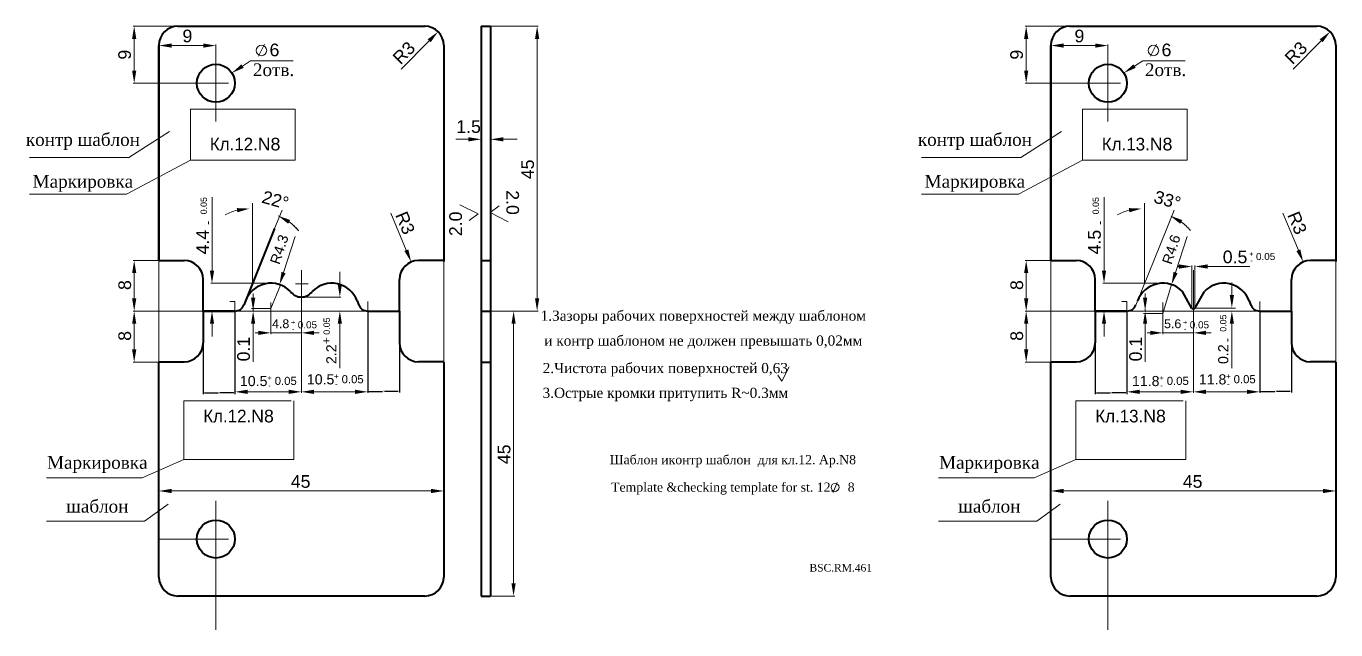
# Model space of a CAD drawing. Header units: millimetres. Extents: x 1526 to 31626, y -4643 to 9189.
# Drawn here: x 25784.5 to 25991.3, y -1146.5 to -1051.1 of the extents above; entities that cross this region are included whole.
import ezdxf

# ---------------------------------------------------------------- set-up
doc = ezdxf.new("R2010")
doc.units = ezdxf.units.MM
doc.styles.get("Standard").update_dxf_attribs({"font": 'arial.ttf'})
doc.dimstyles.get("Standard").update_dxf_attribs({"dimtxt": 0.18, "dimasz": 0.18, "dimexe": 0.18, "dimexo": 0.0625, "dimgap": 0.09, "dimtad": 0, "dimtih": 1, "dimtoh": 1, "dimdec": 4, "dimzin": 0, "dimdsep": 46, "dimtxsty": 'Standard', "dimcen": 0.09, "dimadec": 0, "dimazin": 0, "dimtfac": 1, "dimtdec": 4, "dimtofl": 0, "dimtmove": 0, "dimatfit": 3, "dimfxl": 1, "dimtolj": 1, "dimtzin": 0, "dimarcsym": 0})

# ---------------------------------------------------------------- blocks, each defined once
blk = doc.blocks.new('*D2280')
at = {"color": 0, "lineweight": -2, "transparency": 16777216}
for p, q in [((25817.44, -1096.24), (25817.44, -1109.23)), ((25812.44, -1101.24), (25812.44, -1109.23)), ((25812.62, -1109.05), (25814.79, -1109.05)), ((25817.26, -1109.05), (25815.09, -1109.05))]:
    blk.add_line(p, q, dxfattribs=at)
at = {"color": 0, "transparency": 16777216}
for points in [[(25812.62, -1109.02), (25812.62, -1109.08), (25812.44, -1109.05)], [(25817.26, -1109.02), (25817.26, -1109.08), (25817.44, -1109.05)]]:
    blk.add_solid(points, dxfattribs=at)
at = {"layer": 'Defpoints', "color": 0, "transparency": 16777216}
for p in [(25817.44, -1096.18), (25812.44, -1101.18), (25817.44, -1109.05)]:
    blk.add_point(p, dxfattribs=at)
at = {"color": 0, "lineweight": 15, "transparency": 16777216, "insert": (25814.94, -1109.05), "char_height": 0.18, "attachment_point": 5}
blk.add_mtext('\\A1;5', dxfattribs=at)
blk = doc.blocks.new('*D2281')
at = {"color": 0, "lineweight": -2, "transparency": 16777216}
for p, q in [((25838.43, -1096.24), (25838.43, -1108.97)), ((25843.44, -1096.18), (25843.44, -1108.97)), ((25838.61, -1108.79), (25840.78, -1108.79)), ((25843.26, -1108.79), (25841.08, -1108.79))]:
    blk.add_line(p, q, dxfattribs=at)
at = {"color": 0, "transparency": 16777216}
for points in [[(25838.61, -1108.76), (25838.61, -1108.82), (25838.43, -1108.79)], [(25843.26, -1108.76), (25843.26, -1108.82), (25843.44, -1108.79)]]:
    blk.add_solid(points, dxfattribs=at)
at = {"layer": 'Defpoints', "color": 0, "transparency": 16777216}
for p in [(25838.43, -1096.18), (25843.44, -1096.12), (25843.44, -1108.79)]:
    blk.add_point(p, dxfattribs=at)
at = {"color": 0, "lineweight": 15, "transparency": 16777216, "insert": (25840.93, -1108.79), "char_height": 0.18, "attachment_point": 5}
blk.add_mtext('\\A1;5', dxfattribs=at)
blk = doc.blocks.new('*D2282')
at = {"color": 0, "lineweight": -2, "transparency": 16777216}
for p, q in [((25979.33, -1096.24), (25979.33, -1108.97)), ((25984.34, -1096.18), (25984.34, -1108.97)), ((25979.51, -1108.79), (25981.69, -1108.79)), ((25984.16, -1108.79), (25981.99, -1108.79))]:
    blk.add_line(p, q, dxfattribs=at)
at = {"color": 0, "transparency": 16777216}
for points in [[(25979.51, -1108.76), (25979.51, -1108.82), (25979.33, -1108.79)], [(25984.16, -1108.76), (25984.16, -1108.82), (25984.34, -1108.79)]]:
    blk.add_solid(points, dxfattribs=at)
at = {"layer": 'Defpoints', "color": 0, "transparency": 16777216}
for p in [(25979.33, -1096.18), (25984.34, -1096.12), (25984.34, -1108.79)]:
    blk.add_point(p, dxfattribs=at)
at = {"color": 0, "lineweight": 15, "transparency": 16777216, "insert": (25981.84, -1108.79), "char_height": 0.18, "attachment_point": 5}
blk.add_mtext('\\A1;5', dxfattribs=at)
blk = doc.blocks.new('*D2283')
at = {"color": 0, "lineweight": -2, "transparency": 16777216}
for p, q in [((25958.34, -1096.24), (25958.34, -1109.23)), ((25953.34, -1101.24), (25953.34, -1109.23)), ((25953.52, -1109.05), (25955.69, -1109.05)), ((25958.16, -1109.05), (25955.99, -1109.05))]:
    blk.add_line(p, q, dxfattribs=at)
at = {"color": 0, "transparency": 16777216}
for points in [[(25953.52, -1109.02), (25953.52, -1109.08), (25953.34, -1109.05)], [(25958.16, -1109.02), (25958.16, -1109.08), (25958.34, -1109.05)]]:
    blk.add_solid(points, dxfattribs=at)
at = {"layer": 'Defpoints', "color": 0, "transparency": 16777216}
for p in [(25958.34, -1096.18), (25953.34, -1101.18), (25958.34, -1109.05)]:
    blk.add_point(p, dxfattribs=at)
at = {"color": 0, "lineweight": 15, "transparency": 16777216, "insert": (25955.84, -1109.05), "char_height": 0.18, "attachment_point": 5}
blk.add_mtext('\\A1;5', dxfattribs=at)

msp = doc.modelspace()

# ---------------------------------------------------------------- linework, layer by layer
at = {"lineweight": 15}
for p, q in [((25814.37991, -1051.11753), (25801.35853, -1051.11753)), ((25857.90239, -1051.11753), (25865.36395, -1051.11753)), ((25955.28216, -1051.11753), (25942.26078, -1051.11753)), ((25801.53853, -1058.11753), (25801.53853, -1053.11753)), ((25805.44241, -1065.48323), (25805.44241, -1053.99733)), ((25812.44241, -1054.17733), (25807.44241, -1054.17733)), ((25814.44241, -1065.48323), (25814.44241, -1053.99733)), ((25814.44241, -1065.54573), (25814.44241, -1053.99733)), ((25822.14431, -1053.95804), (25821.1534, -1055.8622)), ((25843.69968, -1057.91705), (25848.14418, -1053.40512)), ((25865.18395, -1053.11753), (25865.18395, -1094.11753)), ((25942.44078, -1058.11753), (25942.44078, -1053.11753)), ((25946.34466, -1065.48323), (25946.34466, -1053.99733)), ((25953.34466, -1054.17733), (25948.34466, -1054.17733)), ((25955.34466, -1065.54573), (25955.34466, -1053.99733)), ((25955.34466, -1065.48323), (25955.34466, -1053.99733)), ((25963.04656, -1053.95804), (25962.05565, -1055.8622)), ((25984.60193, -1057.91705), (25989.04643, -1053.40512)), ((25819.93559, -1056.59603), (25818.65173, -1057.41907)), ((25819.9034, -1056.59603), (25826.48882, -1056.59603)), ((25820.34283, -1056.59603), (25826.67177, -1056.59603)), ((25960.83784, -1056.59603), (25959.55398, -1057.41907)), ((25960.80565, -1056.59603), (25967.39107, -1056.59603)), ((25961.24508, -1056.59603), (25967.57402, -1056.59603)), ((25814.44241, -1062.11753), (25814.44241, -1058.11753)), ((25955.34466, -1062.11753), (25955.34466, -1058.11753)), ((25814.37991, -1060.11753), (25801.35853, -1060.11753)), ((25808.44241, -1060.11753), (25802.54007, -1060.11753)), ((25805.44241, -1060.11753), (25814.44241, -1060.11753)), ((25808.44241, -1060.11753), (25816.45385, -1060.11753)), ((25812.44241, -1060.11753), (25816.44241, -1060.11753)), ((25814.44241, -1060.11753), (25814.44241, -1066.15413)), ((25955.28216, -1060.11753), (25942.26078, -1060.11753)), ((25949.34466, -1060.11753), (25943.44232, -1060.11753)), ((25946.34466, -1060.11753), (25955.34466, -1060.11753)), ((25949.34466, -1060.11753), (25957.3561, -1060.11753)), ((25953.34466, -1060.11753), (25957.34466, -1060.11753)), ((25955.34466, -1060.11753), (25955.34466, -1066.15413)), ((25810.42416, -1064.23633), (25810.42416, -1072.28975)), ((25825.92223, -1064.23633), (25810.42416, -1064.23633)), ((25825.92223, -1064.23633), (25826.95543, -1064.23633)), ((25826.95543, -1072.28975), (25826.95543, -1064.23633)), ((25966.82448, -1064.23633), (25951.32641, -1064.23633)), ((25951.32641, -1064.23633), (25951.32641, -1072.28975)), ((25966.82448, -1064.23633), (25967.85768, -1064.23633)), ((25967.85768, -1072.28975), (25967.85768, -1064.23633)), ((25807.11793, -1067.74678), (25800.71197, -1071.87671)), ((25854.33989, -1068.98582), (25852.33989, -1068.98582)), ((25856.33989, -1071.0852), (25856.33989, -1068.80582)), ((25857.83989, -1071.0852), (25857.83989, -1068.80582)), ((25859.83989, -1068.98582), (25862.00656, -1068.98582)), ((25948.02018, -1067.74678), (25941.61422, -1071.87671)), ((25800.71197, -1071.87671), (25785.00726, -1071.87671)), ((25810.42416, -1072.28975), (25800.2987, -1077.65864)), ((25810.42416, -1072.28975), (25826.95543, -1072.28975)), ((25941.61422, -1071.87671), (25925.90951, -1071.87671)), ((25951.32641, -1072.28975), (25941.20095, -1077.65864)), ((25951.32641, -1072.28975), (25967.85768, -1072.28975)), ((25800.2987, -1077.65864), (25785.00726, -1077.65864)), ((25941.20095, -1077.65864), (25925.90951, -1077.65864)), ((25813.83034, -1082.71753), (25813.83034, -1078.13357)), ((25820.20852, -1082.39088), (25820.20852, -1079.05769)), ((25855.88516, -1080.75613), (25852.99419, -1079.30966)), ((25859.19031, -1079.51642), (25857.74482, -1080.54961)), ((25954.73259, -1082.71753), (25954.73259, -1078.13357)), ((25961.11077, -1082.39088), (25961.11077, -1079.05769)), ((25823.72721, -1083.07387), (25824.89964, -1080.172)), ((25842.0927, -1080.65214), (25844.52342, -1086.50044)), ((25854.43968, -1081.78933), (25855.88516, -1080.75613)), ((25857.74482, -1080.54961), (25860.63579, -1081.99609)), ((25964.62946, -1083.07387), (25965.80189, -1080.172)), ((25982.99495, -1080.65214), (25985.42567, -1086.50044)), ((25813.83034, -1089.71753), (25813.83034, -1082.71753)), ((25820.20852, -1091.78294), (25820.20852, -1082.39088)), ((25954.73259, -1089.71753), (25954.73259, -1082.71753)), ((25964.62946, -1083.07387), (25959.74278, -1095.16881)), ((25961.11077, -1091.78294), (25961.11077, -1082.39088)), ((25826.94226, -1084.33832), (25825.12587, -1090.03791)), ((25967.84451, -1084.33832), (25966.02812, -1090.03791)), ((25826.48693, -1086.59428), (25826.48693, -1086.59428)), ((25967.38918, -1086.59428), (25967.38918, -1086.59428)), ((25805.37991, -1088.11753), (25801.35853, -1088.11753)), ((25801.53853, -1090.11753), (25801.53853, -1094.11753)), ((25805.44241, -1088.11753), (25805.44241, -1104.18003)), ((25827.94241, -1089.67579), (25827.94241, -1096.11753)), ((25834.02163, -1091.89747), (25834.02163, -1089.89747)), ((25850.44241, -1088.11753), (25850.44241, -1104.11753)), ((25946.28216, -1088.11753), (25942.26078, -1088.11753)), ((25942.44078, -1090.11753), (25942.44078, -1094.11753)), ((25946.34466, -1088.11753), (25946.34466, -1104.18003)), ((25968.59466, -1095.63166), (25968.59466, -1088.89426)), ((25968.84466, -1089.67579), (25968.84466, -1096.11753)), ((25969.09466, -1095.63166), (25969.09466, -1088.89426)), ((25971.09466, -1089.07426), (25977.76133, -1089.07426)), ((25991.34466, -1088.11753), (25991.34466, -1104.11753)), ((25823.07991, -1091.71753), (25813.65034, -1091.71753)), ((25824.67245, -1091.99895), (25823.14241, -1095.71753)), ((25827.94241, -1091.81753), (25827.00833, -1091.81753)), ((25827.00833, -1091.81753), (25829.03464, -1091.81753)), ((25827.94241, -1096.11753), (25827.94241, -1091.81753)), ((25963.98216, -1091.71753), (25954.55259, -1091.71753)), ((25965.39845, -1091.9362), (25964.04466, -1096.48655)), ((25968.84466, -1096.11753), (25968.84466, -1091.81753)), ((25974.92388, -1093.59814), (25974.92388, -1091.59814)), ((25820.32446, -1094.01753), (25820.32446, -1093.31331)), ((25827.94241, -1098.11753), (25827.94241, -1094.11753)), ((25828.00491, -1093.89747), (25834.20163, -1093.89747)), ((25961.22671, -1094.01753), (25961.22671, -1093.31331)), ((25968.84466, -1098.11753), (25968.84466, -1094.11753)), ((25805.37991, -1096.11753), (25801.35853, -1096.11753)), ((25812.37991, -1096.11753), (25801.35853, -1096.11753)), ((25823.07991, -1096.11753), (25813.65034, -1096.11753)), ((25817.44241, -1094.61753), (25816.64251, -1094.61753)), ((25817.44241, -1096.11753), (25817.44241, -1094.61753)), ((25817.44241, -1096.11753), (25838.44241, -1096.11753)), ((25827.94241, -1096.11753), (25817.44241, -1096.11753)), ((25817.44241, -1096.11753), (25817.44241, -1099.36869)), ((25817.44241, -1096.18003), (25817.44241, -1109.0486)), ((25823.14241, -1095.71753), (25820.04251, -1095.71753)), ((25823.07991, -1096.11753), (25820.14446, -1096.11753)), ((25820.33348, -1096.14282), (25820.33348, -1095.82464)), ((25823.14241, -1096.11753), (25823.14241, -1094.75125)), ((25823.14241, -1097.01753), (25823.14241, -1095.01753)), ((25823.14241, -1096.11753), (25823.14241, -1095.71753)), ((25823.14241, -1096.11753), (25823.14241, -1096.01753)), ((25823.14241, -1096.08003), (25823.14241, -1099.7344)), ((25827.94241, -1096.11753), (25823.14241, -1096.11753)), ((25823.14241, -1096.11753), (25823.14241, -1097.02923)), ((25825.94241, -1096.11753), (25829.94241, -1096.11753)), ((25827.94241, -1096.11753), (25827.94241, -1096.01753)), ((25827.94241, -1096.08003), (25827.94241, -1109.0486)), ((25827.94241, -1096.11753), (25827.94241, -1096.11753)), ((25827.94241, -1096.11753), (25838.44241, -1096.11753)), ((25827.94241, -1096.11753), (25827.94241, -1096.21753)), ((25827.94241, -1096.18003), (25827.94241, -1099.7344)), ((25828.00491, -1096.11753), (25834.20163, -1096.11753)), ((25838.42613, -1096.17994), (25838.42613, -1109.0486)), ((25838.44241, -1096.11753), (25838.44241, -1094.61753)), ((25838.44241, -1096.11753), (25838.44241, -1098.86585)), ((25857.90239, -1096.11753), (25861.64444, -1096.11753)), ((25857.96489, -1096.11753), (25865.36395, -1096.11753)), ((25953.28216, -1096.11753), (25942.26078, -1096.11753)), ((25946.28216, -1096.11753), (25942.26078, -1096.11753)), ((25963.98216, -1096.11753), (25954.55259, -1096.11753)), ((25958.34466, -1094.61753), (25957.54476, -1094.61753)), ((25958.34466, -1096.11753), (25958.34466, -1094.61753)), ((25958.34466, -1096.11753), (25958.34466, -1099.36869)), ((25968.84466, -1096.11753), (25958.34466, -1096.11753)), ((25958.34466, -1096.11753), (25979.34466, -1096.11753)), ((25958.34466, -1096.18003), (25958.34466, -1109.0486)), ((25963.98216, -1096.11753), (25961.04671, -1096.11753)), ((25961.23573, -1096.14282), (25961.23573, -1095.82464)), ((25964.04466, -1096.11753), (25964.04466, -1094.75125)), ((25964.04466, -1097.01753), (25964.04466, -1095.01753)), ((25964.04466, -1096.11753), (25964.04466, -1095.71753)), ((25964.04466, -1096.11753), (25964.04466, -1096.01753)), ((25964.04466, -1096.08003), (25964.04466, -1099.7344)), ((25964.04466, -1096.11753), (25964.04466, -1097.02923)), ((25968.84466, -1096.11753), (25964.04466, -1096.11753)), ((25966.84466, -1096.11753), (25970.84466, -1096.11753)), ((25968.59466, -1095.69416), (25969.09466, -1095.69416)), ((25968.84466, -1095.69416), (25968.59466, -1095.69416)), ((25968.84466, -1095.69416), (25969.09466, -1095.69416)), ((25968.84466, -1096.11753), (25968.84466, -1096.01753)), ((25968.84466, -1096.08003), (25968.84466, -1109.0486)), ((25968.84466, -1096.11753), (25968.84466, -1096.21753)), ((25968.84466, -1096.11753), (25968.84466, -1096.11753)), ((25968.84466, -1096.11753), (25979.34466, -1096.11753)), ((25968.84466, -1096.11753), (25968.84466, -1096.11753)), ((25968.84466, -1096.11753), (25968.84466, -1096.11753)), ((25968.84466, -1096.18003), (25968.84466, -1099.7344)), ((25968.90716, -1096.11753), (25975.10388, -1096.11753)), ((25969.09466, -1095.63166), (25975.48333, -1095.63166)), ((25979.32838, -1096.17994), (25979.32838, -1109.0486)), ((25979.34466, -1096.11753), (25979.34466, -1094.61753)), ((25979.34466, -1096.11753), (25979.34466, -1098.86585)), ((25801.53853, -1098.11753), (25801.53853, -1102.18003)), ((25813.83034, -1098.11753), (25813.83034, -1100.11753)), ((25820.32446, -1098.11753), (25820.32446, -1104.11753)), ((25834.02163, -1098.11753), (25834.02163, -1105.11753)), ((25861.46444, -1098.11753), (25861.46444, -1139.11753)), ((25942.44078, -1098.11753), (25942.44078, -1102.18003)), ((25954.73259, -1098.11753), (25954.73259, -1100.11753)), ((25964.04466, -1096.48655), (25960.94476, -1096.48655)), ((25961.22671, -1098.11753), (25961.22671, -1104.11753)), ((25974.92388, -1098.11753), (25974.92388, -1105.11753)), ((25821.14241, -1099.5544), (25820.66641, -1099.5544)), ((25823.14241, -1099.5544), (25827.94241, -1099.5544)), ((25829.94241, -1099.5544), (25830.77439, -1099.5544)), ((25962.04466, -1099.5544), (25961.56866, -1099.5544)), ((25964.04466, -1099.5544), (25968.84466, -1099.5544)), ((25970.84466, -1099.5544), (25971.67664, -1099.5544)), ((25812.44241, -1101.18003), (25812.44241, -1107.98712)), ((25953.34466, -1101.18003), (25953.34466, -1107.98712)), ((25805.37991, -1104.18003), (25801.35853, -1104.18003)), ((25805.44241, -1104.18003), (25805.44241, -1124.70534)), ((25850.44241, -1104.23222), (25850.44241, -1124.70534)), ((25946.28216, -1104.18003), (25942.26078, -1104.18003)), ((25946.34466, -1104.18003), (25946.34466, -1124.70534)), ((25991.34466, -1104.23222), (25991.34466, -1124.70534)), ((25903.20495, -1106.25579), (25903.86498, -1107.18914)), ((25903.86498, -1107.18914), (25905.02314, -1104.92424)), ((25809.39096, -1110.28505), (25809.39096, -1119.57743)), ((25826.33551, -1110.28505), (25809.39096, -1110.28505)), ((25819.44241, -1108.8686), (25825.94241, -1108.8686)), ((25826.74879, -1119.57743), (25826.74879, -1110.28505)), ((25829.94241, -1108.8686), (25836.42613, -1108.8686)), ((25967.23776, -1110.28505), (25950.29321, -1110.28505)), ((25950.29321, -1110.28505), (25950.29321, -1119.57743)), ((25960.34466, -1108.8686), (25966.84466, -1108.8686)), ((25967.65104, -1119.57743), (25967.65104, -1110.28505)), ((25970.84466, -1108.8686), (25977.32838, -1108.8686)), ((25856.33989, -1141.05503), (25856.33989, -1111.13757)), ((25857.83989, -1141.05503), (25857.83989, -1111.13757)), ((25809.39096, -1119.57743), (25802.77837, -1122.46832)), ((25809.39096, -1119.57743), (25826.74879, -1119.57743)), ((25950.29321, -1119.57743), (25943.68061, -1122.46832)), ((25950.29321, -1119.57743), (25967.65104, -1119.57743)), ((25802.77837, -1122.46832), (25787.69357, -1122.46832)), ((25911.95311, -1124.75315), (25912.56329, -1123.18522)), ((25943.68061, -1122.46832), (25928.59582, -1122.46832)), ((25807.44241, -1124.52534), (25848.44241, -1124.52534)), ((25948.34466, -1124.52534), (25989.34466, -1124.52534)), ((25806.91129, -1126.59825), (25803.19164, -1129.28269)), ((25814.44241, -1132.11753), (25814.44241, -1126.08093)), ((25947.81354, -1126.59825), (25944.09389, -1129.28269)), ((25955.34466, -1132.11753), (25955.34466, -1126.08093)), ((25803.19164, -1129.28269), (25787.69357, -1129.28269)), ((25944.09389, -1129.28269), (25928.59582, -1129.28269)), ((25805.44241, -1132.11753), (25814.44241, -1132.11753)), ((25808.44241, -1132.11753), (25816.45385, -1132.11753)), ((25814.44241, -1132.11753), (25814.44241, -1146.4553)), ((25946.34466, -1132.11753), (25955.34466, -1132.11753)), ((25949.34466, -1132.11753), (25957.3561, -1132.11753)), ((25955.34466, -1132.11753), (25955.34466, -1146.4553)), ((25857.90239, -1141.11753), (25861.64444, -1141.11753))]:
    msp.add_line(p, q, dxfattribs=at)
at = {"lineweight": 40}
for p, q in [((25808.44241, -1051.11753), (25847.44241, -1051.11753)), ((25856.33989, -1051.11753), (25857.83989, -1051.11753)), ((25856.33989, -1051.11753), (25857.83989, -1051.11753)), ((25856.33989, -1051.11753), (25856.33989, -1141.11753)), ((25857.83989, -1051.11753), (25857.83989, -1141.11753)), ((25857.83989, -1051.11753), (25857.83989, -1141.11753)), ((25949.34466, -1051.11753), (25988.34466, -1051.11753)), ((25805.44241, -1054.11753), (25805.44241, -1088.11753)), ((25805.44241, -1088.11753), (25805.44241, -1054.17733)), ((25850.44241, -1054.11753), (25850.44241, -1088.25791)), ((25946.34466, -1054.11753), (25946.34466, -1088.11753)), ((25946.34466, -1088.11753), (25946.34466, -1054.17733)), ((25991.34466, -1054.11753), (25991.34466, -1088.25791)), ((25823.72721, -1083.07387), (25818.84053, -1095.16881)), ((25805.44241, -1088.11753), (25809.44241, -1088.11753)), ((25850.44241, -1088.11753), (25846.44241, -1088.11753)), ((25856.33989, -1088.11753), (25857.83989, -1088.11753)), ((25946.34466, -1088.11753), (25950.34466, -1088.11753)), ((25966.59466, -1089.07426), (25966.33522, -1089.07426)), ((25991.34466, -1088.11753), (25987.34466, -1088.11753)), ((25812.44241, -1096.11753), (25812.44241, -1091.11753)), ((25843.44241, -1096.11753), (25843.44241, -1091.11753)), ((25953.34466, -1096.11753), (25953.34466, -1091.11753)), ((25984.34466, -1096.11753), (25984.34466, -1091.11753)), ((25968.59466, -1095.69416), (25967.11181, -1093.00379)), ((25969.09466, -1095.69416), (25970.57752, -1093.00379)), ((25812.44241, -1096.11753), (25812.44241, -1101.11753)), ((25817.44241, -1096.11753), (25812.44241, -1096.11753)), ((25817.44241, -1096.11753), (25812.44241, -1096.11753)), ((25812.44241, -1096.11753), (25817.44241, -1096.11753)), ((25836.76503, -1094.49813), (25837.04429, -1095.16881)), ((25838.44241, -1096.11753), (25843.44241, -1096.11753)), ((25838.44241, -1096.11753), (25843.44241, -1096.11753)), ((25843.44241, -1096.11753), (25843.44241, -1101.11753)), ((25856.33989, -1096.11753), (25857.83989, -1096.11753)), ((25953.34466, -1096.11753), (25958.34466, -1096.11753)), ((25958.34466, -1096.11753), (25953.34466, -1096.11753)), ((25958.34466, -1096.11753), (25953.34466, -1096.11753)), ((25953.34466, -1096.11753), (25953.34466, -1101.11753)), ((25968.59466, -1095.69416), (25969.09466, -1095.69416)), ((25977.66728, -1094.49813), (25977.94654, -1095.16881)), ((25979.34466, -1096.11753), (25984.34466, -1096.11753)), ((25979.34466, -1096.11753), (25984.34466, -1096.11753)), ((25984.34466, -1096.11753), (25984.34466, -1101.11753)), ((25805.44241, -1104.11753), (25809.44241, -1104.11753)), ((25805.44241, -1104.11753), (25805.44241, -1104.11753)), ((25805.44241, -1104.11753), (25805.44241, -1104.11753)), ((25805.44241, -1138.11753), (25805.44241, -1104.11753)), ((25850.44241, -1104.11753), (25846.44241, -1104.11753)), ((25850.44241, -1104.16972), (25850.44241, -1138.11753)), ((25856.33989, -1104.16972), (25857.83989, -1104.16972)), ((25946.34466, -1138.11753), (25946.34466, -1104.11753)), ((25946.34466, -1104.11753), (25946.34466, -1104.11753)), ((25946.34466, -1104.11753), (25946.34466, -1104.11753)), ((25946.34466, -1104.11753), (25950.34466, -1104.11753)), ((25991.34466, -1104.11753), (25987.34466, -1104.11753)), ((25991.34466, -1104.16972), (25991.34466, -1138.11753)), ((25847.44241, -1141.11753), (25808.44241, -1141.11753)), ((25856.33989, -1141.11753), (25857.83989, -1141.11753)), ((25988.34466, -1141.11753), (25949.34466, -1141.11753))]:
    msp.add_line(p, q, dxfattribs=at)
at = {"lineweight": 15}
for centre, radius in [((25821.64123, -1054.9482), 0.82455), ((25962.54348, -1054.9482), 0.82455), ((25912.25202, -1123.96918), 0.63224)]:
    msp.add_circle(centre, radius, dxfattribs=at)
at = {"lineweight": 40}
for centre in [(25814.44241, -1060.11753), (25955.34466, -1060.11753), (25814.44241, -1132.11753), (25955.34466, -1132.11753)]:
    msp.add_circle(centre, 3, dxfattribs=at)
for centre, radius, start, end in [((25808.44241, -1054.11753), 3, 90, 180), ((25847.44241, -1054.11753), 3, 0, 90), ((25949.34466, -1054.11753), 3, 90, 180), ((25988.34466, -1054.11753), 3, 0, 90), ((25809.44241, -1091.11753), 3, 0, 90), ((25846.44241, -1091.11753), 3, 90, 180), ((25950.34466, -1091.11753), 3, 0, 90), ((25987.34466, -1091.11753), 3, 90, 180), ((25823.14241, -1096.01753), 4.3, 44.4967671, 159.3077847), ((25832.74241, -1096.01753), 4.3, 20.6922153, 135.5032329), ((25964.04466, -1096.01753), 4.3, 44.4967671, 159.3077847), ((25973.64466, -1096.01753), 4.3, 20.6922153, 135.5032329), ((25827.92227, -1091.80867), 2.0889, 216.2369972, 270.5526437), ((25827.96256, -1091.80867), 2.0889, 269.4473563, 323.7630028), ((25817.44241, -1094.61753), 1.5, 270.6218872, 340.4337194), ((25838.44241, -1094.61753), 1.5, 199.5662806, 269.3781128), ((25958.34466, -1094.61753), 1.5, 270.6218872, 340.4337194), ((25979.34466, -1094.61753), 1.5, 199.5662806, 269.3781128), ((25809.44241, -1101.11753), 3, 270, 0), ((25846.44241, -1101.11753), 3, 180, 270), ((25950.34466, -1101.11753), 3, 270, 0), ((25987.34466, -1101.11753), 3, 180, 270), ((25808.44241, -1138.11753), 3, 180, 270), ((25847.44241, -1138.11753), 3, 270, 0), ((25949.34466, -1138.11753), 3, 180, 270), ((25988.34466, -1138.11753), 3, 270, 0)]:
    msp.add_arc(centre, radius, start, end, dxfattribs=at)
at = {"lineweight": 15}
for centre, start, end in [((25819.77077, -1088.0784), 104.1045723, 118.2091446), ((25821.22397, -1088.60649), 39.5713081, 68), ((25960.67302, -1088.0784), 104.1045723, 118.2091446), ((25821.22397, -1088.60649), 39.7908554, 53.8954277), ((25962.12622, -1088.60649), 39.7908554, 53.8954277)]:
    msp.add_arc(centre, 8.14498, start, end, dxfattribs=at)
for points in [[(25801.2052, -1053.11753), (25801.87186, -1053.11753), (25801.53853, -1051.11753)], [(25847.90671, -1053.1712), (25848.38165, -1053.63904), (25849.5477, -1051.98029)], [(25864.85061, -1053.11753), (25865.51728, -1053.11753), (25865.18395, -1051.11753)], [(25942.10745, -1053.11753), (25942.77411, -1053.11753), (25942.44078, -1051.11753)], [(25988.80896, -1053.1712), (25989.2839, -1053.63904), (25990.44995, -1051.98029)], [(25807.44241, -1053.844), (25807.44241, -1054.51066), (25805.44241, -1054.17733)], [(25812.44241, -1053.844), (25812.44241, -1054.51066), (25814.44241, -1054.17733)], [(25948.34466, -1053.844), (25948.34466, -1054.51066), (25946.34466, -1054.17733)], [(25953.34466, -1053.844), (25953.34466, -1054.51066), (25955.34466, -1054.17733)], [(25801.2052, -1058.11753), (25801.87186, -1058.11753), (25801.53853, -1060.11753)], [(25942.10745, -1058.11753), (25942.77411, -1058.11753), (25942.44078, -1060.11753)], [(25854.33989, -1068.65249), (25854.33989, -1069.31916), (25856.33989, -1068.98582)], [(25859.83989, -1068.65249), (25859.83989, -1069.31916), (25857.83989, -1068.98582)], [(25817.74497, -1079.84817), (25817.82682, -1080.50979), (25819.77077, -1079.93343)], [(25825.86161, -1082.3172), (25826.18535, -1081.73442), (25824.27513, -1081.0546)], [(25958.64722, -1079.84817), (25958.72907, -1080.50979), (25960.67302, -1079.93343)], [(25966.76386, -1082.3172), (25967.0876, -1081.73442), (25965.17738, -1081.0546)], [(25801.2052, -1090.11753), (25801.87186, -1090.11753), (25801.53853, -1088.11753)], [(25813.49701, -1089.71753), (25814.16368, -1089.71753), (25813.83034, -1091.71753)], [(25824.80949, -1089.93296), (25825.44226, -1090.14285), (25824.4962, -1091.9362)], [(25942.10745, -1090.11753), (25942.77411, -1090.11753), (25942.44078, -1088.11753)], [(25954.39926, -1089.71753), (25955.06593, -1089.71753), (25954.73259, -1091.71753)], [(25965.71174, -1089.93296), (25966.34451, -1090.14285), (25965.39845, -1091.9362)], [(25966.59466, -1088.74093), (25966.59466, -1089.4076), (25968.59466, -1089.07426)], [(25971.09466, -1088.74093), (25971.09466, -1089.4076), (25969.09466, -1089.07426)], [(25833.6883, -1091.89747), (25834.35496, -1091.89747), (25834.02163, -1093.89747)], [(25801.2052, -1094.11753), (25801.87186, -1094.11753), (25801.53853, -1096.11753)], [(25819.99113, -1094.01753), (25820.6578, -1094.01753), (25820.32446, -1096.01753)], [(25864.85061, -1094.11753), (25865.51728, -1094.11753), (25865.18395, -1096.11753)], [(25942.10745, -1094.11753), (25942.77411, -1094.11753), (25942.44078, -1096.11753)], [(25960.89338, -1094.01753), (25961.56005, -1094.01753), (25961.22671, -1096.01753)], [(25974.59055, -1093.59814), (25975.25721, -1093.59814), (25974.92388, -1095.59814)], [(25801.2052, -1098.11753), (25801.87186, -1098.11753), (25801.53853, -1096.11753)], [(25813.49701, -1098.11753), (25814.16368, -1098.11753), (25813.83034, -1096.11753)], [(25819.99113, -1098.11753), (25820.6578, -1098.11753), (25820.32446, -1096.11753)], [(25833.6883, -1098.11753), (25834.35496, -1098.11753), (25834.02163, -1096.11753)], [(25861.13111, -1098.11753), (25861.79778, -1098.11753), (25861.46444, -1096.11753)], [(25942.10745, -1098.11753), (25942.77411, -1098.11753), (25942.44078, -1096.11753)], [(25954.39926, -1098.11753), (25955.06593, -1098.11753), (25954.73259, -1096.11753)], [(25960.89338, -1098.11753), (25961.56005, -1098.11753), (25961.22671, -1096.11753)], [(25974.59055, -1098.11753), (25975.25721, -1098.11753), (25974.92388, -1096.11753)], [(25821.14241, -1099.22106), (25821.14241, -1099.88773), (25823.14241, -1099.5544)], [(25829.94241, -1099.22106), (25829.94241, -1099.88773), (25827.94241, -1099.5544)], [(25962.04466, -1099.22106), (25962.04466, -1099.88773), (25964.04466, -1099.5544)], [(25970.84466, -1099.22106), (25970.84466, -1099.88773), (25968.84466, -1099.5544)], [(25801.2052, -1102.18003), (25801.87186, -1102.18003), (25801.53853, -1104.18003)], [(25942.10745, -1102.18003), (25942.77411, -1102.18003), (25942.44078, -1104.18003)], [(25819.44241, -1108.53526), (25819.44241, -1109.20193), (25817.44241, -1108.8686)], [(25825.94241, -1108.53526), (25825.94241, -1109.20193), (25827.94241, -1108.8686)], [(25829.94241, -1108.53526), (25829.94241, -1109.20193), (25827.94241, -1108.8686)], [(25836.42613, -1108.53526), (25836.42613, -1109.20193), (25838.42613, -1108.8686)], [(25960.34466, -1108.53526), (25960.34466, -1109.20193), (25958.34466, -1108.8686)], [(25966.84466, -1108.53526), (25966.84466, -1109.20193), (25968.84466, -1108.8686)], [(25970.84466, -1108.53526), (25970.84466, -1109.20193), (25968.84466, -1108.8686)], [(25977.32838, -1108.53526), (25977.32838, -1109.20193), (25979.32838, -1108.8686)], [(25807.44241, -1124.19201), (25807.44241, -1124.85867), (25805.44241, -1124.52534)], [(25848.44241, -1124.19201), (25848.44241, -1124.85867), (25850.44241, -1124.52534)], [(25948.34466, -1124.19201), (25948.34466, -1124.85867), (25946.34466, -1124.52534)], [(25989.34466, -1124.19201), (25989.34466, -1124.85867), (25991.34466, -1124.52534)], [(25861.13111, -1139.11753), (25861.79778, -1139.11753), (25861.46444, -1141.11753)]]:
    msp.add_solid(points, dxfattribs=at)
at = {"lineweight": 40}
for points in [[(25818.47183, -1057.13845), (25818.83163, -1057.69969), (25816.968, -1058.49845)], [(25959.37408, -1057.13845), (25959.73388, -1057.69969), (25957.87025, -1058.49845)], [(25844.83123, -1086.37251), (25844.21562, -1086.62838), (25845.29102, -1088.34728)], [(25985.73348, -1086.37251), (25985.11787, -1086.62838), (25986.19327, -1088.34728)]]:
    msp.add_solid(points, dxfattribs=at)

# ---------------------------------------------------------------- texts
at = {"lineweight": 15}
for s, p in [('1.5', (25852.41871, -1067.97263)), ('45', (25826.27575, -1124.02534)), ('45', (25967.178, -1124.02534))]:
    msp.add_text(s, height=2, dxfattribs=at).set_placement(p)
for s, rotation, p in [('45', 90, (25864.68395, -1075.28419)), ('R3', 292.5691608, (25842.74631, -1080.92195)), ('R3', 292.5691608, (25983.64856, -1080.92195)), ('8', 90, (25801.03853, -1092.78419)), ('8', 90, (25941.94078, -1092.78419)), ('8', 90, (25801.03853, -1100.81544)), ('8', 90, (25941.94078, -1100.81544)), ('45', 90, (25860.96444, -1120.28419))]:
    msp.add_text(s, height=2, rotation=rotation, dxfattribs=at).set_placement(p)
at = {"lineweight": 15, "attachment_point": 5}
for s, insert, char_height in [('\\A1;9', (25809.94241, -1052.67733), 2), ('\\A1;9', (25950.84466, -1052.67733), 2), ('6', (25823.6928, -1054.881), 2), ('6', (25964.59505, -1054.881), 2), ('{\\fTimes New Roman CYR|b0|i0|c204|p18;2\\fTimes New Roman|b0|i0|c204|p18;отв.}', (25823.55562, -1058.01903), 2), ('{\\fTimes New Roman CYR|b0|i0|c204|p18;2\\fTimes New Roman|b0|i0|c204|p18;отв.}', (25964.45787, -1058.01903), 2), ('{\\fTimes New Roman|b0|i0|c204|p18;контр шаблон}', (25793.4334, -1069.34427), 2), ('{\\fTxt|b0|i0|c204|p2;Кл.12.}N8', (25819.05679, -1069.75723), 2), ('{\\fTimes New Roman|b0|i0|c204|p18;контр шаблон}', (25934.33565, -1069.34427), 2), ('{\\fTxt|b0|i0|c204|p2;Кл.13.}N8', (25959.95904, -1069.75723), 2), ('{\\fTimes New Roman CYR|b0|i0|c204|p18;Маркировка}', (25793.4334, -1075.95212), 2), ('{\\fTimes New Roman CYR|b0|i0|c204|p18;Маркировка}', (25934.33565, -1075.95212), 2), ('\\A1;0.5', (25975.428, -1087.57426), 2), ('+', (25978.01143, -1087.09343), 0.784), ('0.05', (25980.26046, -1087.50127), 1.12), ('-', (25978.01143, -1088.12845), 0.784), ('{\\fTimes New Roman|b0|i0|c204|p18;1.Зазоры рабочих поверхностей между шаблоном}', (25891.4317, -1097.10826), 1.6), ('\\A1;4.8', (25824.67357, -1098.12293), 1.4), ('+', (25826.64902, -1097.87817), 0.784), ('0.05', (25828.89804, -1098.28601), 1.12), ('5.6', (25965.57582, -1098.12293), 1.4), ('+', (25967.55127, -1097.87817), 0.784), ('0.05', (25969.80029, -1098.28601), 1.12), ('-', (25826.64902, -1098.91318), 0.784), ('{\\fTimes New Roman|b0|i0|c204|p18;и контр шаблоном не должен превышать 0,02мм}', (25891.4317, -1101.03167), 1.6), ('-', (25967.55127, -1098.91318), 0.784), ('{\\fTimes New Roman|b0|i0|c204|p18;2.Чистота рабочих поверхностей 0,63}', (25885.43902, -1105.36812), 1.6), ('\\A1;10.5', (25820.41614, -1107.17184), 1.6), ('+', (25822.90822, -1106.68093), 0.896), ('0.05', (25825.47853, -1107.14703), 1.28), ('\\A1;10.5', (25830.98478, -1106.90785), 1.6), ('+', (25833.47685, -1106.41694), 0.896), ('0.05', (25836.04716, -1106.88304), 1.28), ('11.8', (25961.31839, -1107.17184), 1.6), ('+', (25963.81046, -1106.68093), 0.896), ('0.05', (25966.38078, -1107.14703), 1.28), ('11.8', (25971.88703, -1106.90785), 1.6), ('+', (25974.3791, -1106.41694), 0.896), ('0.05', (25976.94941, -1106.88304), 1.28), ('-', (25822.90822, -1107.8638), 0.896), ('-', (25833.47685, -1107.59981), 0.896), ('{\\fTimes New Roman|b0|i0|c204|p18;3.Острые кромки притупить \\fTimes New Roman|b0|i0|c0|p18;R~0.3\\fTimes New Roman|b0|i0|c204|p18;мм}', (25885.43902, -1109.29153), 1.6), ('-', (25963.81046, -1107.8638), 0.896), ('-', (25974.3791, -1107.59981), 0.896), ('{\\fTxt|b0|i0|c204|p2;Кл.12.}N8', (25818.02359, -1112.70845), 2), ('{\\fTxt|b0|i0|c204|p2;Кл.13.}N8', (25958.92584, -1112.70845), 2), ('{\\fTimes New Roman CYR|b0|i0|c204|p18;Маркировка}', (25795.70643, -1120.34883), 2), ('{\\fTimes New Roman|b0|i0|c204|p18;Шаблон иконтр шаблон  для кл.12. Ар.\\fTimes New Roman|b0|i0|c0|p18;N\\fTimes New Roman|b0|i0|c204|p18;8}', (25896.1013, -1119.81898), 1.44), ('{\\fTimes New Roman CYR|b0|i0|c204|p18;Маркировка}', (25936.60868, -1120.34883), 2), ('{\\fTimes New Roman|b0|i0|c0|p18;Template &checking template for st. 12.    8}', (25896.1013, -1124.15543), 1.44), ('{\\fTimes New Roman|b0|i0|c204|p18;шаблон}', (25795.70643, -1126.95669), 2), ('{\\fTimes New Roman|b0|i0|c204|p18;шаблон}', (25936.60868, -1126.95669), 2), ('{\\fTimes New Roman|b0|i0|c0|p18;BSC.RM.461}', (25913.14742, -1136.66635), 1.2)]:
    msp.add_mtext(s, dxfattribs=dict(at, insert=insert, char_height=char_height))
for s, insert, char_height, rotation in [('\\A1;9', (25800.03853, -1055.61753), 2, 90), ('\\A1;R3', (25844.15155, -1055.32085), 2, 45.4314381), ('\\A1;9', (25940.94078, -1055.61753), 2, 90), ('\\A1;R3', (25985.0538, -1055.32085), 2, 45.4314381), ('\\A1;22°', (25823.84983, -1078.56516), 2, 343.9293277), ('2.0', (25861.30979, -1078.96967), 2, 270), ('33°', (25964.75208, -1078.56516), 2, 344), ('0.05', (25812.52805, -1079.47282), 1, 90), ('0.05', (25953.4303, -1079.47282), 1, 90), ('2.0', (25852.32019, -1082.33608), 2, 90), ('\\A1;4.4', (25812.33034, -1085.21753), 2, 90), ('-', (25813.10489, -1082.18848), 1.4, 90), ('4.5', (25953.23259, -1085.21753), 2, 90), ('-', (25954.00714, -1082.18848), 1.4, 90), ('\\A1;R4.3', (25824.46718, -1086.3769), 1.6, 71.6491512), ('R4.6', (25965.36943, -1086.3769), 1.6, 72), ('0.05', (25831.94772, -1098.48597), 1, 90), ('0.05', (25973.56199, -1098.01421), 1, 90), ('\\A1;0.1', (25818.82446, -1102.11753), 2, 90), ('+', (25831.86442, -1100.80539), 1.4, 90), ('\\A1;0.1', (25959.72671, -1102.11753), 2, 90), ('-', (25974.13883, -1100.72987), 1.4, 90), ('\\A1;2.2', (25832.67399, -1102.92209), 1.6, 90), ('0.2', (25973.57624, -1102.92209), 1.6, 90)]:
    msp.add_mtext(s, dxfattribs=dict(at, insert=insert, char_height=char_height, rotation=rotation))

# ---------------------------------------------------------------- dimensions: what is measured, and where the dimension line sits
at = {"lineweight": 15}
for base, p1, p2, picture, middle in [((25817.44241, -1109.0486), (25812.44241, -1101.18003), (25817.44241, -1096.18003), '*D2280', (25814.94241, -1109.0486)), ((25843.44241, -1108.78703), (25838.42613, -1096.17994), (25843.44241, -1096.11753), '*D2281', (25840.93427, -1108.78703)), ((25958.34466, -1109.0486), (25953.34466, -1101.18003), (25958.34466, -1096.18003), '*D2283', (25955.84466, -1109.0486)), ((25984.34466, -1108.78703), (25979.32838, -1096.17994), (25984.34466, -1096.11753), '*D2282', (25981.83652, -1108.78703))]:
    dim = msp.add_linear_dim(base=base, p1=p1, p2=p2, dimstyle='Standard', override={"dimdec": 0}, dxfattribs=at)
    dim.commit()
    dim.dimension.update_dxf_attribs({"geometry": picture, "text_midpoint": middle})

doc.saveas('drawing.dxf')
